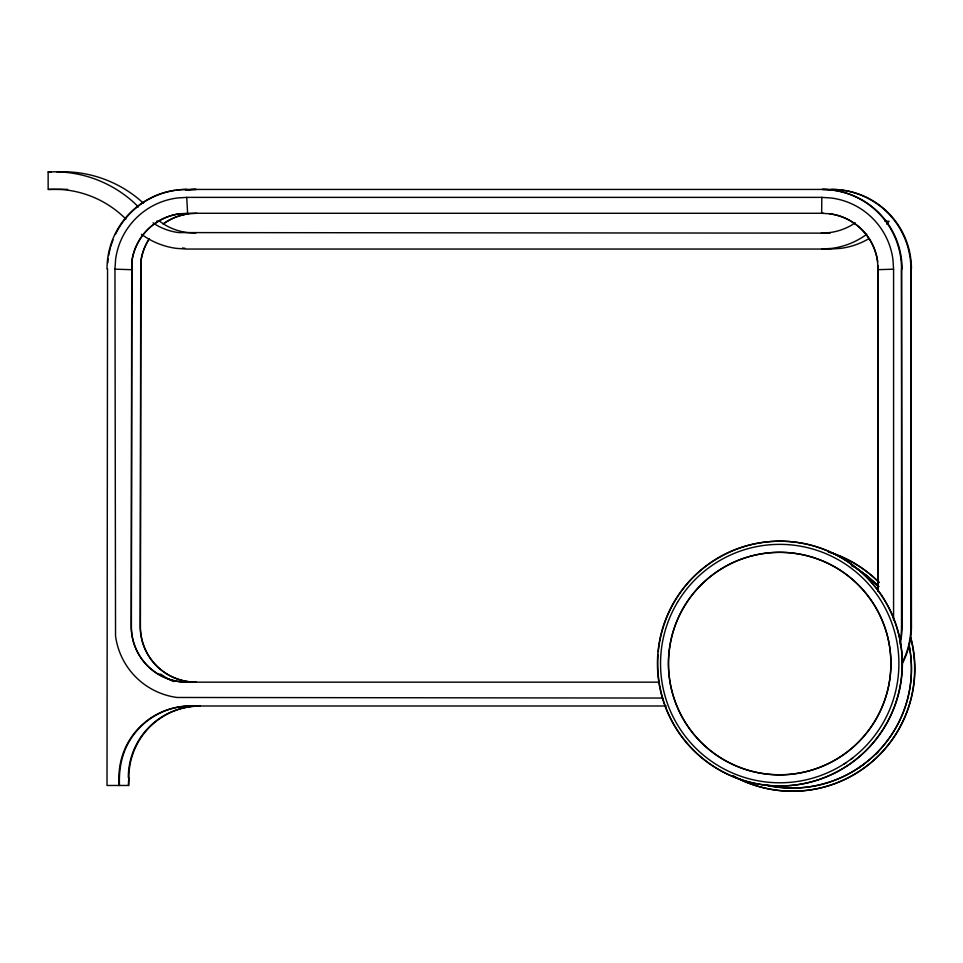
<?xml version="1.0" encoding="UTF-8"?>
<svg xmlns="http://www.w3.org/2000/svg" width="963" height="963" viewBox="0 0 963 963"><rect width="100%" height="100%" fill="white"/><g stroke="black" fill="none" stroke-linecap="round" stroke-linejoin="round"><path stroke-width="1.44" d="M662.713 698.055L177.12 697.477A71.563 71.539 -90 0 1 115.536 635.869L114.958 269.171L115.584 259.577A71.503 71.491 -90 0 1 177.132 198.017L186.726 197.379L821.812 197.379L821.656 213.28L829.865 213.81A55.577 55.565 -90 0 1 850.401 220.78L856.444 224.812A55.577 55.565 -90 0 1 877.702 261.659M187.003 682.165A55.625 55.613 -90 0 1 131.389 626.528L131.919 261.659A55.577 55.565 -90 0 1 153.177 224.812L159.22 220.78A55.577 55.565 -90 0 1 179.756 213.81M195.838 682.165A55.625 55.613 -90 0 1 140.225 626.528L140.742 261.659A55.577 55.565 -90 0 1 149.241 238.643M196.019 682.165A55.625 55.613 -90 0 1 140.405 626.528L140.923 261.659A55.577 55.565 -90 0 1 149.421 238.643M119.472 785.471C118.786 770.376 121.362 754.956 129.054 741.763A71.527 71.503 -90 0 1 190.975 705.999M886.61 224.078L889.102 221.225L884.841 221.225M855.18 222.79L851.689 225.125A59.562 59.55 90 0 1 829.685 232.589L821.258 233.142M187.785 213.28L179.575 213.81A55.577 55.565 -90 0 0 131.738 261.659L131.209 626.528A55.625 55.613 -90 0 0 186.822 682.165L659.366 682.165M196.801 213.28L188.579 213.81A55.577 55.565 -90 0 0 163.18 223.946M821.788 249.044L831.767 248.382A75.487 75.475 90 0 0 866.736 234.274M821.812 197.379L831.406 198.017A71.503 71.491 -90 0 1 892.954 259.577L893.58 269.171L878.051 269.688L878.051 591.198M67.627 189.386A101.247 101.223 90 0 0 57.323 189.434L48.15 189.434L48.15 171.956L56.143 171.799A118.75 118.714 -90 0 1 134.555 203.169L138.347 206.925M56.986 171.956L64.978 171.799A118.75 118.714 -90 0 1 143.391 203.169M48.15 171.956L51.099 171.956M823.341 213.28L187.604 213.28L186.726 197.379M156.584 221.225L159.533 221.225L165.359 225.125A59.562 59.55 -90 0 0 187.364 232.589L195.79 233.142M830.094 233.142L178.528 232.589A59.562 59.55 -90 0 1 156.524 225.125L153.033 222.79M200.352 705.999A71.527 71.503 -90 0 0 128.849 777.526L128.849 785.471L107.013 785.471L107.555 268.906M822.077 189.434A79.472 79.448 -90 0 1 901.524 268.906L902.066 626.528A79.472 79.448 -90 0 1 900.068 644.223M831.454 189.434A79.472 79.448 -90 0 1 910.902 268.906L911.443 626.528A79.472 79.448 -90 0 1 902.235 663.663M131.389 269.688L114.958 269.171M878.232 591.198L878.232 269.688L877.522 261.659A55.577 55.565 -90 0 0 829.685 213.81M900.14 641.31A79.472 79.448 -90 0 0 901.524 626.528L902.066 626.528M901.693 663.663A79.472 79.448 -90 0 0 910.902 626.528L911.443 626.528M157.992 674.22L160.929 674.22L166.768 678.108A59.562 59.55 -90 0 0 173.749 681.563M666.203 705.999L190.433 705.999A71.527 71.503 -90 0 0 118.931 777.526L118.931 785.471M128.308 785.471L128.849 777.526M877.967 265.668L878.232 269.688M910.902 268.906L910.902 626.528M901.524 268.906L901.524 626.528M893.58 269.171L893.58 620.268M664.289 623.916A122.385 122.361 -90 0 1 856.528 568.05A122.385 122.361 -90 0 1 844.033 767.896A122.385 122.361 -90 0 1 660.245 688.521M659.968 687.125A122.385 122.361 -90 0 1 658.295 675.857M658.162 674.437A122.385 122.361 -90 0 1 658.018 654.527M658.259 651.686A122.385 122.361 -90 0 1 663.832 625.264M853.013 757.833A119.207 119.171 -90 0 1 850.798 759.506M846.26 762.684A119.207 119.171 -90 0 1 843.937 764.201M48.487 189.434A101.247 101.223 90 0 1 125.9 219.107M141.489 234.274A75.487 75.475 -90 0 0 176.446 248.382L186.437 249.044L830.624 249.044L840.603 248.382A75.487 75.475 -90 0 0 868.482 238.92M185.281 248.382A75.487 75.475 -90 0 1 182.501 247.96M185.462 190.12A79.472 79.448 -90 0 1 195.838 189.434M128.308 777.526A71.527 71.503 -90 0 1 199.81 705.999M163.361 223.946A55.577 55.565 -90 0 1 188.76 213.81M911.443 268.906A79.472 79.448 -90 0 0 831.984 189.434L186.461 189.434A79.472 79.448 -90 0 0 107.013 268.906M186.003 190.12A79.472 79.448 -90 0 1 196.38 189.434M828.469 551.835A122.385 122.361 -90 0 1 879.159 582.422M910.745 637.337A122.385 122.361 -90 0 1 733.012 775.781M910.517 637.337A122.385 122.361 90 0 1 732.783 775.781M828.228 551.835A122.385 122.361 90 0 1 878.93 582.422M856.167 568.206A119.207 119.171 -90 0 1 878.605 586.648A119.207 119.171 -90 0 0 857.251 568.952M763.936 784.616A119.207 119.171 -90 0 0 908.735 643.549A119.207 119.171 -90 0 1 763.84 784.616M866.568 575.429A119.207 119.171 -90 0 1 868.722 577.186M875.921 583.686A119.207 119.171 -90 0 1 878.846 586.648M878.581 751.272A119.207 119.171 -90 0 1 875.656 754.222M862.968 764.971A119.207 119.171 -90 0 1 858.418 768.137M107.772 262.971A79.472 79.448 -90 0 1 108.229 258.529M108.675 255.604A79.472 79.448 -90 0 1 110.264 248.346M110.661 246.913A79.472 79.448 -90 0 1 113.044 239.871M115.416 234.43A79.472 79.448 -90 0 1 175.17 190.325M176.638 190.12A79.472 79.448 -90 0 1 187.003 189.434M822.619 189.434A79.472 79.448 -90 0 1 902.066 268.906M884.792 726.451A122.385 122.361 -90 0 0 781.751 541.206A122.385 122.361 -90 0 0 672.884 723.081A122.385 122.361 -90 0 0 884.792 726.451M677.471 602.344A119.207 119.171 90 0 0 777.827 782.775A119.207 119.171 90 0 0 883.865 605.619A119.207 119.171 90 0 0 677.471 602.344M875.138 720.733A111.251 111.227 -90 0 0 781.487 552.341A111.251 111.227 -90 0 0 682.526 717.664A111.251 111.227 -90 0 0 875.066 720.733A111.251 111.227 -90 0 0 781.414 552.341A111.251 111.227 -90 0 0 682.454 717.664A111.251 111.227 -90 0 0 875.138 720.733M853.808 566.738A119.207 119.171 -90 0 0 851.424 565.329A119.207 119.171 -90 0 1 853.724 566.738"/></g></svg>
